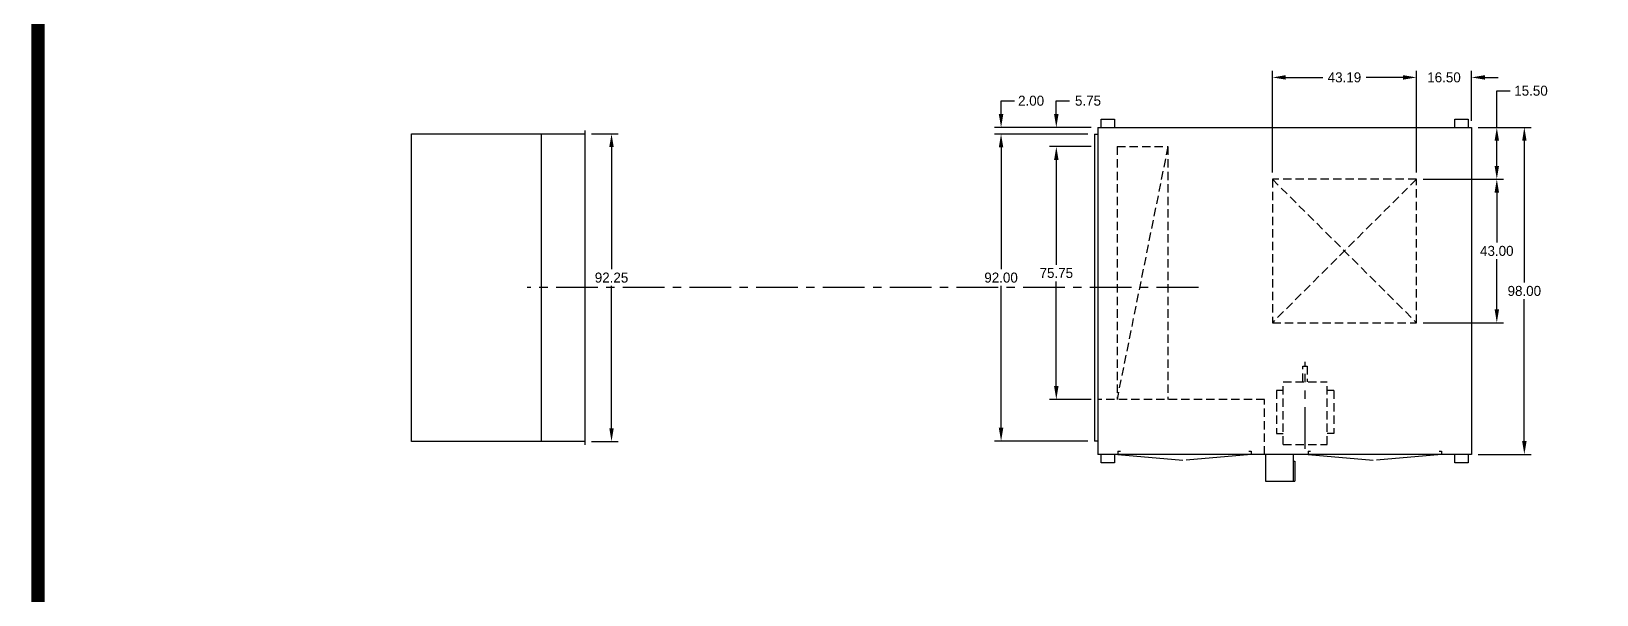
# Model space of a CAD drawing. Header units: inches. Extents: x 2 to 748, y -875 to 77.
# Drawn here: x 2.4 to 471.6, y -541.3 to -372.5 of the extents above; entities that cross this region are included whole.
import ezdxf

# ---------------------------------------------------------------- set-up
doc = ezdxf.new("R2010")
doc.units = ezdxf.units.IN
doc.header["$LTSCALE"] = 10
doc.header["$MEASUREMENT"] = 0
for name, pattern in [('CENTER', [2, 1.25, -0.25, 0.25, -0.25]), ('HIDDEN', [0.375, 0.25, -0.125]), ('PHANTOM', [2.5, 1.25, -0.25, 0.25, -0.25, 0.25, -0.25])]:
    doc.linetypes.add(name, pattern=pattern)
for name, color, linetype in [('centerline', 2, 'CENTER'), ('FDT-HOOD', 5, 'Continuous'), ('OBJECT', 5, 'Continuous'), ('RAM36UNIT', 3, 'Continuous')]:
    doc.layers.add(name, color=color, linetype=linetype)
doc.layers.add('TEXT', color=7, linetype='Continuous', lineweight=40)
doc.dimstyles.new('DIMENSIONS', dxfattribs={"dimscale": 0, "dimtxt": 3, "dimasz": 4, "dimexe": 2, "dimexo": 2, "dimgap": 1, "dimtad": 0, "dimtih": 1, "dimtoh": 1, "dimzin": 0, "dimdsep": 46, "dimtxsty": 'Standard', "dimcen": 0.09, "dimclrd": 256, "dimclrt": 1, "dimadec": 0, "dimazin": 0, "dimtfac": 1, "dimtofl": 0, "dimtmove": 0, "dimatfit": 3, "dimfxl": 0, "dimtolj": 1, "dimtzin": 0, "dimarcsym": 0})

# ---------------------------------------------------------------- blocks, each defined once
blk = doc.blocks.new('*D47')
at = {"layer": 'DEFPOINTS', "color": 0}
for p in [(417.56, -416.81), (417.56, -459.81), (441.63, -459.81)]:
    blk.add_point(p, dxfattribs=at)
at = {"layer": 'RAM36UNIT', "color": 0, "lineweight": -2}
for p, q in [((419.56, -416.81), (443.63, -416.81)), ((419.56, -459.81), (443.63, -459.81))]:
    blk.add_line(p, q, dxfattribs=at)
at = {"layer": 'RAM36UNIT', "lineweight": -2}
for p, q in [((441.63, -420.81), (441.63, -435.81)), ((441.63, -455.81), (441.63, -440.81))]:
    blk.add_line(p, q, dxfattribs=at)
at = {"layer": 'RAM36UNIT'}
for points in [[(440.97, -420.81), (442.3, -420.81), (441.63, -416.81)], [(440.97, -455.81), (442.3, -455.81), (441.63, -459.81)]]:
    blk.add_solid(points, dxfattribs=at)
at = {"layer": 'RAM36UNIT', "color": 1, "insert": (441.63, -438.31), "char_height": 3, "attachment_point": 5}
blk.add_mtext('\\A1;43.00', dxfattribs=at)
blk = doc.blocks.new('*D48')
at = {"layer": 'DEFPOINTS', "color": 0}
for p in [(434.06, -401.31), (434.06, -499.31), (449.88, -499.31)]:
    blk.add_point(p, dxfattribs=at)
at = {"layer": 'RAM36UNIT', "color": 0, "lineweight": -2}
for p, q in [((436.06, -401.31), (451.88, -401.31)), ((436.06, -499.31), (451.88, -499.31))]:
    blk.add_line(p, q, dxfattribs=at)
at = {"layer": 'RAM36UNIT', "lineweight": -2}
for p, q in [((449.88, -405.31), (449.88, -447.81)), ((449.88, -495.31), (449.88, -452.81))]:
    blk.add_line(p, q, dxfattribs=at)
at = {"layer": 'RAM36UNIT'}
for points in [[(449.22, -405.31), (450.55, -405.31), (449.88, -401.31)], [(449.22, -495.31), (450.55, -495.31), (449.88, -499.31)]]:
    blk.add_solid(points, dxfattribs=at)
at = {"layer": 'RAM36UNIT', "color": 1, "insert": (449.88, -450.31), "char_height": 3, "attachment_point": 5}
blk.add_mtext('\\A1;98.00', dxfattribs=at)
blk = doc.blocks.new('*D49')
at = {"layer": 'DEFPOINTS', "color": 0}
for p in [(293.06, -403.31), (321.06, -403.31), (321.06, -495.31)]:
    blk.add_point(p, dxfattribs=at)
at = {"layer": 'RAM36UNIT', "color": 0, "lineweight": -2}
for p, q in [((319.06, -403.31), (291.06, -403.31)), ((319.06, -495.31), (291.06, -495.31))]:
    blk.add_line(p, q, dxfattribs=at)
at = {"layer": 'RAM36UNIT', "lineweight": -2}
for p, q in [((293.06, -407.31), (293.06, -443.81)), ((293.06, -491.31), (293.06, -448.81))]:
    blk.add_line(p, q, dxfattribs=at)
at = {"layer": 'RAM36UNIT'}
for points in [[(292.39, -407.31), (293.73, -407.31), (293.06, -403.31)], [(292.39, -491.31), (293.73, -491.31), (293.06, -495.31)]]:
    blk.add_solid(points, dxfattribs=at)
at = {"layer": 'RAM36UNIT', "color": 1, "insert": (293.06, -446.31), "char_height": 3, "attachment_point": 5}
blk.add_mtext('\\A1;92.00', dxfattribs=at)
blk = doc.blocks.new('*D50')
at = {"layer": 'DEFPOINTS', "color": 0}
for p in [(168.33, -403.18), (168.33, -495.43), (176.32, -495.43)]:
    blk.add_point(p, dxfattribs=at)
at = {"layer": 'RAM36UNIT', "color": 0, "lineweight": -2}
for p, q in [((170.33, -403.18), (178.32, -403.18)), ((170.33, -495.43), (178.32, -495.43))]:
    blk.add_line(p, q, dxfattribs=at)
at = {"layer": 'RAM36UNIT', "lineweight": -2}
for p, q in [((176.32, -407.18), (176.32, -443.81)), ((176.32, -491.43), (176.32, -448.81))]:
    blk.add_line(p, q, dxfattribs=at)
at = {"layer": 'RAM36UNIT'}
for points in [[(175.65, -407.18), (176.98, -407.18), (176.32, -403.18)], [(175.65, -491.43), (176.98, -491.43), (176.32, -495.43)]]:
    blk.add_solid(points, dxfattribs=at)
at = {"layer": 'RAM36UNIT', "color": 1, "insert": (176.32, -446.31), "char_height": 3, "attachment_point": 5}
blk.add_mtext('\\A1;92.25', dxfattribs=at)
blk = doc.blocks.new('*D79')
at = {"layer": 'DEFPOINTS', "color": 0}
for p in [(293.06, -401.31), (321.06, -403.31), (322.06, -401.31)]:
    blk.add_point(p, dxfattribs=at)
at = {"layer": 'RAM36UNIT', "lineweight": -2}
for p, q in [((293.06, -397.31), (293.06, -393.31)), ((293.06, -393.31), (297.06, -393.31)), ((293.06, -407.31), (293.06, -411.31))]:
    blk.add_line(p, q, dxfattribs=at)
at = {"layer": 'RAM36UNIT', "color": 0, "lineweight": -2}
for p, q in [((320.06, -401.31), (291.06, -401.31)), ((319.06, -403.31), (291.06, -403.31))]:
    blk.add_line(p, q, dxfattribs=at)
at = {"layer": 'RAM36UNIT'}
for points in [[(292.39, -397.31), (293.73, -397.31), (293.06, -401.31)], [(292.39, -407.31), (293.73, -407.31), (293.06, -403.31)]]:
    blk.add_solid(points, dxfattribs=at)
at = {"layer": 'RAM36UNIT', "color": 1, "insert": (302.06, -393.31), "char_height": 3, "attachment_point": 5}
blk.add_mtext('\\A1;2.00', dxfattribs=at)
blk = doc.blocks.new('*D81')
at = {"layer": 'DEFPOINTS', "color": 0}
for p in [(434.06, -401.31), (417.56, -416.81), (441.63, -416.81)]:
    blk.add_point(p, dxfattribs=at)
at = {"layer": 'RAM36UNIT', "lineweight": -2}
for p, q in [((441.63, -401.31), (441.63, -390.31)), ((441.63, -390.31), (445.63, -390.31)), ((441.63, -412.81), (441.63, -405.31))]:
    blk.add_line(p, q, dxfattribs=at)
at = {"layer": 'RAM36UNIT', "color": 0, "lineweight": -2}
for p, q in [((436.06, -401.31), (443.63, -401.31)), ((419.56, -416.81), (443.63, -416.81))]:
    blk.add_line(p, q, dxfattribs=at)
at = {"layer": 'RAM36UNIT'}
for points in [[(440.97, -405.31), (442.3, -405.31), (441.63, -401.31)], [(440.97, -412.81), (442.3, -412.81), (441.63, -416.81)]]:
    blk.add_solid(points, dxfattribs=at)
at = {"layer": 'RAM36UNIT', "color": 1, "insert": (451.88, -390.31), "char_height": 3, "attachment_point": 5}
blk.add_mtext('\\A1;15.50', dxfattribs=at)
blk = doc.blocks.new('*D127')
at = {"layer": 'DEFPOINTS', "color": 0}
for p in [(322.06, -401.31), (309.62, -407.06), (322.06, -407.06)]:
    blk.add_point(p, dxfattribs=at)
at = {"layer": 'RAM36UNIT', "lineweight": -2}
for p, q in [((309.62, -397.31), (309.62, -393.31)), ((309.62, -393.31), (313.62, -393.31)), ((309.62, -411.06), (309.62, -415.06))]:
    blk.add_line(p, q, dxfattribs=at)
at = {"layer": 'RAM36UNIT', "color": 0, "lineweight": -2}
for p, q in [((320.06, -401.31), (307.62, -401.31)), ((320.06, -407.06), (307.62, -407.06))]:
    blk.add_line(p, q, dxfattribs=at)
at = {"layer": 'RAM36UNIT'}
for points in [[(308.95, -397.31), (310.29, -397.31), (309.62, -401.31)], [(308.95, -411.06), (310.29, -411.06), (309.62, -407.06)]]:
    blk.add_solid(points, dxfattribs=at)
at = {"layer": 'RAM36UNIT', "color": 1, "insert": (319.12, -393.31), "char_height": 3, "attachment_point": 5}
blk.add_mtext('\\A1;5.75', dxfattribs=at)
blk = doc.blocks.new('*D128')
at = {"layer": 'DEFPOINTS', "color": 0}
for p in [(322.06, -407.06), (309.62, -482.81), (322.06, -482.81)]:
    blk.add_point(p, dxfattribs=at)
at = {"layer": 'RAM36UNIT', "color": 0, "lineweight": -2}
for p, q in [((320.06, -407.06), (307.62, -407.06)), ((320.06, -482.81), (307.62, -482.81))]:
    blk.add_line(p, q, dxfattribs=at)
at = {"layer": 'RAM36UNIT', "lineweight": -2}
for p, q in [((309.62, -411.06), (309.62, -442.43)), ((309.62, -478.81), (309.62, -447.43))]:
    blk.add_line(p, q, dxfattribs=at)
at = {"layer": 'RAM36UNIT'}
for points in [[(308.95, -411.06), (310.29, -411.06), (309.62, -407.06)], [(308.95, -478.81), (310.29, -478.81), (309.62, -482.81)]]:
    blk.add_solid(points, dxfattribs=at)
at = {"layer": 'RAM36UNIT', "color": 1, "insert": (309.62, -444.93), "char_height": 3, "attachment_point": 5}
blk.add_mtext('\\A1;75.75', dxfattribs=at)
blk = doc.blocks.new('A$C238E1B3D')
at = {"layer": 'OBJECT', "color": 191, "linetype": 'PHANTOM'}
blk.add_line((6.6, -1.32), (6.6, 24.75), dxfattribs=at)
at = {"layer": 'OBJECT', "color": 4, "linetype": 'HIDDEN'}
for p, q in [((0, 18.81), (13.2, 18.81)), ((0, 0), (0, 18.81)), ((5.94, 23.43), (7.26, 23.43)), ((5.94, 18.81), (5.94, 23.43)), ((7.26, 23.43), (7.26, 18.81)), ((13.2, 0), (13.2, 18.81)), ((-1.98, 16.17), (-1.98, 3.3)), ((0, 16.17), (-1.98, 16.17)), ((15.18, 16.17), (13.2, 16.17)), ((15.18, 16.17), (15.18, 3.3)), ((-1.98, 3.3), (0, 3.3)), ((0, 0), (13.2, 0)), ((15.18, 3.3), (13.2, 3.3))]:
    blk.add_line(p, q, dxfattribs=at)
blk = doc.blocks.new('*D234')
at = {"layer": 'DEFPOINTS', "color": 0}
for p in [(417.56, -386.31), (374.37, -416.81), (417.56, -416.81)]:
    blk.add_point(p, dxfattribs=at)
at = {"layer": 'RAM36UNIT', "color": 0, "lineweight": -2}
for p, q in [((374.37, -414.81), (374.37, -384.31)), ((417.56, -414.81), (417.56, -384.31))]:
    blk.add_line(p, q, dxfattribs=at)
at = {"layer": 'RAM36UNIT', "lineweight": -2}
for p, q in [((378.37, -386.31), (389.47, -386.31)), ((413.56, -386.31), (402.47, -386.31))]:
    blk.add_line(p, q, dxfattribs=at)
at = {"layer": 'RAM36UNIT'}
for points in [[(378.37, -385.64), (378.37, -386.97), (374.37, -386.31)], [(413.56, -385.64), (413.56, -386.97), (417.56, -386.31)]]:
    blk.add_solid(points, dxfattribs=at)
at = {"layer": 'RAM36UNIT', "color": 1, "insert": (395.97, -386.31), "char_height": 3, "attachment_point": 5}
blk.add_mtext('\\A1;43.19', dxfattribs=at)
blk = doc.blocks.new('*D235')
at = {"layer": 'DEFPOINTS', "color": 0}
for p in [(434.06, -386.31), (434.06, -401.31), (417.56, -416.81)]:
    blk.add_point(p, dxfattribs=at)
at = {"layer": 'RAM36UNIT', "color": 0, "lineweight": -2}
for p, q in [((417.56, -414.81), (417.56, -384.31)), ((434.06, -399.31), (434.06, -384.31))]:
    blk.add_line(p, q, dxfattribs=at)
at = {"layer": 'RAM36UNIT', "lineweight": -2}
for p, q in [((413.56, -386.31), (409.56, -386.31)), ((438.06, -386.31), (442.06, -386.31))]:
    blk.add_line(p, q, dxfattribs=at)
at = {"layer": 'RAM36UNIT'}
for points in [[(413.56, -385.64), (413.56, -386.97), (417.56, -386.31)], [(438.06, -385.64), (438.06, -386.97), (434.06, -386.31)]]:
    blk.add_solid(points, dxfattribs=at)
at = {"layer": 'RAM36UNIT', "color": 1, "insert": (425.81, -386.31), "char_height": 3, "attachment_point": 5}
blk.add_mtext('\\A1;16.50', dxfattribs=at)

msp = doc.modelspace()

# ---------------------------------------------------------------- linework, layer by layer
at = {"layer": 'centerline'}
msp.add_line((352.182, -449.306), (150.995, -449.306), dxfattribs=at)
at = {"layer": 'FDT-HOOD'}
for p, q in [((116.328, -495.431), (116.328, -403.181)), ((116.328, -403.181), (168.328, -403.181)), ((155.328, -495.431), (155.328, -403.181)), ((168.328, -402.181), (168.328, -496.431)), ((168.328, -495.431), (116.328, -495.431))]:
    msp.add_line(p, q, dxfattribs=at)
at = {"layer": 'OBJECT'}
for p, q in [((321.061, -403.306), (321.061, -495.306)), ((321.061, -403.306), (322.061, -403.306)), ((322.061, -401.306), (322.061, -499.306)), ((322.061, -401.306), (434.061, -401.306)), ((323.061, -401.306), (323.061, -398.806)), ((323.061, -398.806), (327.061, -398.806)), ((327.061, -398.806), (327.061, -401.306)), ((429.061, -398.806), (433.061, -398.806)), ((429.061, -401.306), (429.061, -398.806)), ((433.061, -398.806), (433.061, -401.306)), ((434.061, -401.306), (434.061, -499.306)), ((322.061, -495.306), (321.061, -495.306)), ((434.061, -499.306), (322.061, -499.306)), ((323.061, -501.806), (323.061, -499.306)), ((327.061, -501.806), (323.061, -501.806)), ((327.061, -499.306), (327.061, -501.806)), ((429.061, -501.806), (429.061, -499.306)), ((433.061, -501.806), (429.061, -501.806)), ((433.061, -499.306), (433.061, -501.806)), ((372.311, -507.306), (381.061, -507.306))]:
    msp.add_line(p, q, dxfattribs=at)
at = {"layer": 'OBJECT', "color": 4, "linetype": 'HIDDEN'}
for p, q in [((343.061, -407.056), (327.811, -482.806)), ((327.811, -407.056), (327.811, -482.806)), ((327.811, -407.056), (343.061, -407.056)), ((343.061, -407.056), (343.061, -482.806)), ((374.373, -416.806), (417.561, -459.806)), ((417.561, -416.806), (374.373, -459.806)), ((372.061, -482.806), (322.061, -482.806)), ((372.061, -499.306), (372.061, -482.806))]:
    msp.add_line(p, q, dxfattribs=at)
at = {"layer": 'OBJECT', "color": 4, "linetype": 'HIDDEN', "ltscale": 12}
for p, q in [((328.061, -498.306), (328.061, -499.306)), ((328.061, -498.306), (328.811, -498.306)), ((328.061, -499.306), (347.561, -501.037)), ((368.061, -499.306), (348.561, -501.037)), ((367.311, -498.306), (368.061, -498.306)), ((368.061, -498.306), (368.061, -499.306)), ((385.061, -498.306), (385.811, -498.306)), ((385.061, -498.306), (385.061, -499.306)), ((385.061, -499.306), (404.561, -501.037)), ((425.061, -499.306), (405.561, -501.037)), ((424.311, -498.306), (425.061, -498.306)), ((425.061, -498.306), (425.061, -499.306))]:
    msp.add_line(p, q, dxfattribs=at)
at = {"layer": 'OBJECT', "color": 5, "ltscale": 12}
for p, q in [((372.311, -499.306), (372.311, -507.306)), ((380.561, -499.306), (380.561, -507.306)), ((380.561, -501.306), (381.061, -501.306)), ((381.061, -501.306), (381.061, -507.306))]:
    msp.add_line(p, q, dxfattribs=at)
at = {"layer": 'OBJECT', "color": 4, "linetype": 'HIDDEN'}
msp.add_lwpolyline([(374.373, -459.806), (417.561, -459.806), (417.561, -416.806), (374.373, -416.806)], close=True, dxfattribs=at)
at = {"layer": 'TEXT', "color": 3, "const_width": 4}
msp.add_lwpolyline([(4.433, 11.009), (4.433, -873.268), (746.297, -873.268), (746.297, 11.009), (4.433, 11.009)], dxfattribs=at)

# ---------------------------------------------------------------- block references
at = {"layer": 'RAM36UNIT'}
msp.add_blockref('A$C238E1B3D', (377.561, -496.306), dxfattribs=at)

# ---------------------------------------------------------------- dimensions: what is measured, and where the dimension line sits
for base, p1, p2, picture, middle in [((417.561, -386.306), (374.373, -416.806), (417.561, -416.806), '*D234', (395.967, -386.306)), ((434.061, -386.306), (417.561, -416.806), (434.061, -401.306), '*D235', (425.811, -386.306))]:
    dim = msp.add_linear_dim(base=base, p1=p1, p2=p2, dimstyle='DIMENSIONS', override={"dimscale": 1}, dxfattribs=at)
    dim.commit()
    dim.dimension.update_dxf_attribs({"geometry": picture, "text_midpoint": middle})
for base, p1, p2, picture, middle in [((441.633, -416.806), (434.061, -401.306), (417.561, -416.806), '*D81', (451.883, -390.306)), ((293.061, -401.306), (321.061, -403.306), (322.061, -401.306), '*D79', (302.061, -393.306)), ((309.619, -407.056), (322.061, -401.306), (322.061, -407.056), '*D127', (319.119, -393.306)), ((176.317, -495.431), (168.328, -403.181), (168.328, -495.431), '*D50', (176.317, -446.306)), ((293.061, -403.306), (321.061, -495.306), (321.061, -403.306), '*D49', (293.061, -446.306)), ((449.882, -499.306), (434.061, -401.306), (434.061, -499.306), '*D48', (449.882, -450.306))]:
    dim = msp.add_linear_dim(base=base, p1=p1, p2=p2, angle=90, dimstyle='DIMENSIONS', override={"dimscale": 1}, dxfattribs=at)
    dim.commit()
    dim.dimension.update_dxf_attribs({"geometry": picture, "text_midpoint": middle, "dimtype": 160})
for base, p1, p2, picture, middle in [((309.619, -482.806), (322.061, -407.056), (322.061, -482.806), '*D128', (309.619, -444.931)), ((441.633, -459.806), (417.561, -416.806), (417.561, -459.806), '*D47', (441.633, -438.306))]:
    dim = msp.add_linear_dim(base=base, p1=p1, p2=p2, angle=90, dimstyle='DIMENSIONS', override={"dimscale": 1}, dxfattribs=at)
    dim.commit()
    dim.dimension.update_dxf_attribs({"geometry": picture, "text_midpoint": middle})

doc.saveas('drawing.dxf')
